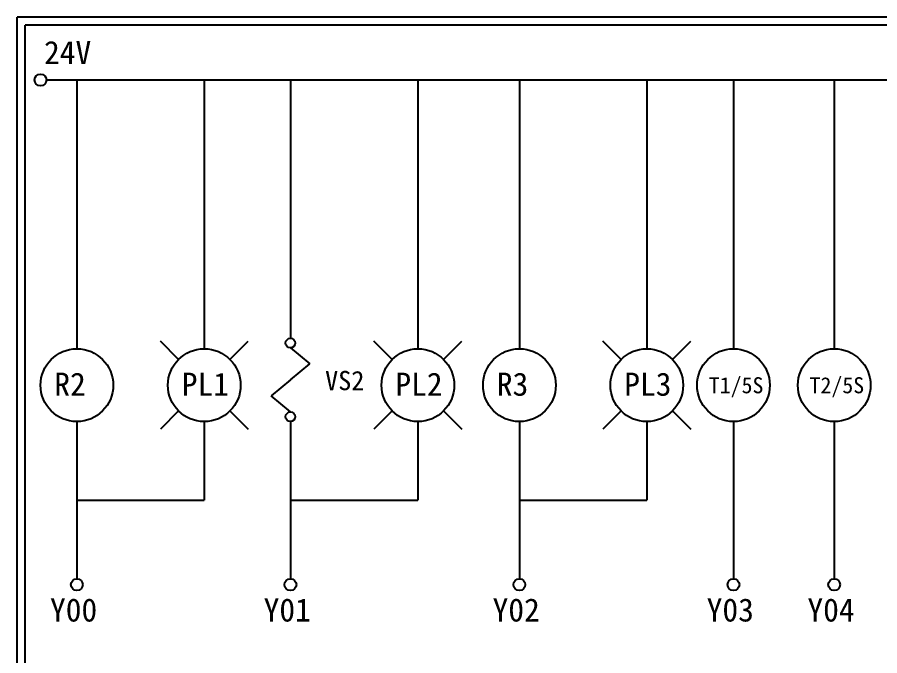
# Model space of a CAD drawing. Extents: x 926 to 1213, y 3 to 207.
# Drawn here: x 925.7 to 1060, y 107.6 to 207 of the extents above; entities that cross this region are included whole.
import ezdxf

# ---------------------------------------------------------------- set-up
doc = ezdxf.new("R2010")
doc.units = 0
doc.layers.get('0').update_dxf_attribs({"linetype": 'CONTINUOUS'})
doc.layers.add('圖框層', color=7, linetype='CONTINUOUS')
doc.layers.add('標尺寸層', color=3, linetype='CONTINUOUS')
doc.styles.add('STSL', font='KAIU.TTF')

msp = doc.modelspace()

# ---------------------------------------------------------------- linework, layer by layer
for p, q in [((950.84, 153.73), (948.02, 156.56)), ((958.85, 153.73), (961.68, 156.56)), ((984.09, 153.73), (981.26, 156.56)), ((992.1, 153.73), (994.93, 156.56)), ((1019.72, 153.73), (1016.89, 156.56)), ((1027.73, 153.73), (1030.55, 156.56)), ((950.84, 145.73), (948.02, 142.9)), ((958.85, 145.73), (961.68, 142.9)), ((984.09, 145.73), (981.26, 142.9)), ((992.1, 145.73), (994.93, 142.9)), ((1019.72, 145.73), (1016.89, 142.9)), ((1027.73, 145.73), (1030.55, 142.9))]:
    msp.add_line(p, q)
at = {"layer": '圖框層', "color": 7}
for p, q in [((1212.74, 206.97), (925.74, 206.97)), ((925.74, 3), (925.74, 206.97)), ((1211.49, 205.72), (926.99, 205.72)), ((926.99, 4.25), (926.99, 205.72))]:
    msp.add_line(p, q, dxfattribs=at)
at = {"layer": '標尺寸層', "color": 7}
for p, q in [((930.28, 197.22), (1207.88, 197.22)), ((935.02, 197.22), (935.02, 155.39)), ((954.85, 197.22), (954.85, 155.39)), ((968.26, 197.22), (968.26, 157.03)), ((988.1, 197.22), (988.1, 155.39)), ((1003.89, 197.22), (1003.89, 155.39)), ((1023.72, 197.22), (1023.72, 155.39)), ((1037.21, 197.22), (1037.21, 155.39)), ((1052.89, 197.22), (1052.89, 155.39)), ((968.26, 155.53), (971.27, 153.04)), ((968.26, 150.55), (971.27, 153.04)), ((968.26, 150.55), (965.26, 148.06)), ((968.26, 145.57), (965.26, 148.06)), ((935.02, 144.07), (935.02, 119.62)), ((954.85, 144.07), (954.85, 131.84)), ((968.26, 144.07), (968.26, 119.62)), ((988.1, 144.07), (988.1, 131.84)), ((1003.89, 144.07), (1003.89, 119.62)), ((1023.72, 144.07), (1023.72, 131.84)), ((1037.21, 144.07), (1037.21, 119.62)), ((1052.89, 144.07), (1052.89, 119.62))]:
    msp.add_line(p, q, dxfattribs=at)
at = {"layer": '標尺寸層'}
for p, q in [((935.02, 131.84), (954.85, 131.84)), ((968.26, 131.84), (988.1, 131.84)), ((1003.89, 131.84), (1023.72, 131.84))]:
    msp.add_line(p, q, dxfattribs=at)
at = {"layer": '標尺寸層', "color": 7}
for centre, radius in [((929.36, 197.22), 0.92), ((968.26, 156.28), 0.751), ((935.02, 149.73), 5.66), ((954.85, 149.73), 5.66), ((988.1, 149.73), 5.66), ((1003.89, 149.73), 5.66), ((1023.72, 149.73), 5.66), ((1037.21, 149.73), 5.66), ((1052.89, 149.73), 5.66), ((968.26, 144.82), 0.751), ((935.02, 118.7), 0.92), ((968.26, 118.7), 0.92), ((1003.89, 118.7), 0.92), ((1037.21, 118.7), 0.92), ((1052.89, 118.7), 0.92)]:
    msp.add_circle(centre, radius, dxfattribs=at)

# ---------------------------------------------------------------- texts
at = {"layer": '圖框層', "color": 4, "style": 'STSL'}
for s, height, p in [('24V', 3.6, (929.91, 199.68)), ('R2', 3.6, (931.51, 148.09)), ('PL1', 3.6, (951.34, 148.09)), ('VS2', 3, (973.65, 148.95)), ('PL2', 3.6, (984.59, 148.09)), ('R3', 3.6, (1000.38, 148.09)), ('PL3', 3.6, (1020.21, 148.09)), ('T1/5S', 2.5, (1033.37, 148.47)), ('T2/5S', 2.5, (1049.05, 148.47)), ('Y00', 3.6, (930.84, 112.96)), ('Y01', 3.6, (964.09, 112.96)), ('Y02', 3.6, (999.72, 112.96)), ('Y03', 3.6, (1033.04, 112.96)), ('Y04', 3.6, (1048.72, 112.96))]:
    msp.add_text(s, height=height, dxfattribs=at).set_placement(p)

doc.saveas('drawing.dxf')
